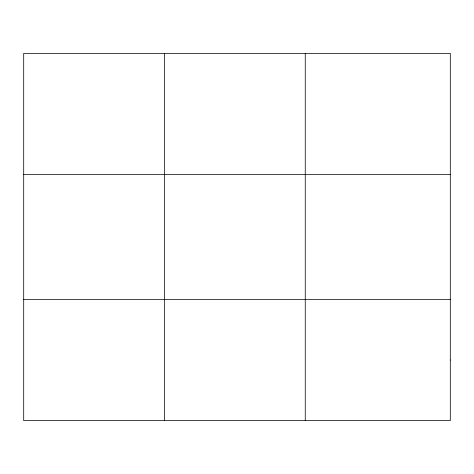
<?xml version="1.0" encoding="UTF-8"?>
<svg xmlns="http://www.w3.org/2000/svg" width="474" height="474" viewBox="0 0 474 474"><rect width="100%" height="100%" fill="white"/><g stroke="black" fill="none" stroke-linecap="round" stroke-linejoin="round"><path stroke-width="0.71" d="M164.478 53.378L164.478 420.622M305.256 53.378L305.256 420.622M23.7 174.568L450.3 174.568M23.7 299.432L450.3 299.432M450.3 360.027L450.3 420.622L23.7 420.622L23.7 53.378L450.3 53.378L450.3 360.027"/></g></svg>
